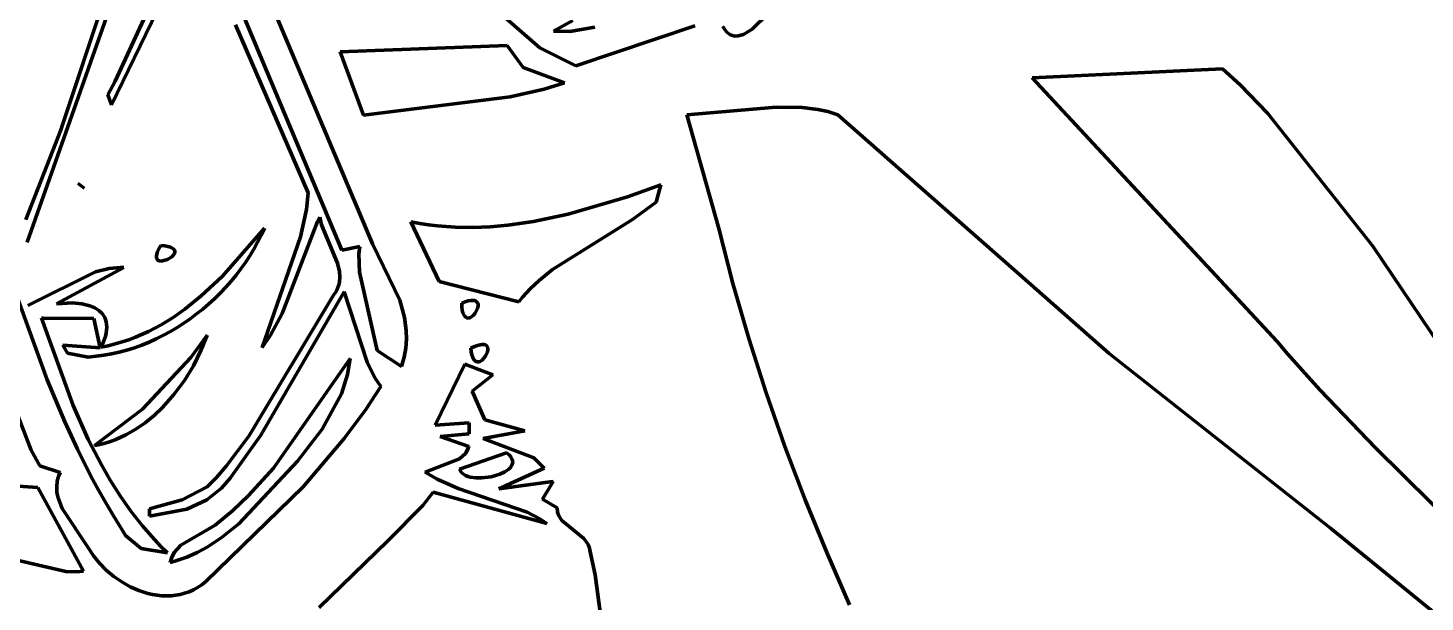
# Model space of a CAD drawing. Header units: millimetres. Extents: x 0 to 11.1, y 0 to 17.3.
# Drawn here: x 5.055 to 6.68, y 5.802 to 6.469 of the extents above; entities that cross this region are included whole.
import ezdxf

# ---------------------------------------------------------------- set-up
doc = ezdxf.new("R2010")
doc.units = ezdxf.units.MM
doc.layers.add('color#010101ff', color=7, linetype='CONTINUOUS', lineweight=100)
doc.layers.add('color#ffffffff', color=7, linetype='CONTINUOUS', lineweight=100)

msp = doc.modelspace()

# ---------------------------------------------------------------- linework, layer by layer
at = {"layer": 'color#010101ff'}
for p, q in [((5.108, 6.956), (5.4205, 6.2113)), ((5.456, 6.2186), (5.1437, 6.9587)), ((5.0934, 6.3498), (5.17, 6.5814)), ((5.1726, 6.5552), (5.0545, 6.2206)), ((5.2057, 6.4893), (5.1526, 6.3799)), ((5.1568, 6.4077), (5.1947, 6.4898)), ((5.8978, 6.4681), (5.9158, 6.486)), ((5.3812, 6.2776), (5.2966, 6.4733)), ((5.609, 6.4828), (5.6506, 6.4465)), ((5.6667, 6.4657), (5.6891, 6.4783)), ((5.7147, 6.4705), (5.6855, 6.4652)), ((5.6926, 6.4256), (5.8309, 6.4718)), ((5.8636, 6.4713), (5.8651, 6.4687)), ((5.8651, 6.4687), (5.8666, 6.4665)), ((5.8876, 6.462), (5.8978, 6.4681)), ((5.6855, 6.4652), (5.6667, 6.4657)), ((5.8666, 6.4665), (5.8682, 6.4646)), ((5.8682, 6.4646), (5.87, 6.4631)), ((5.87, 6.4631), (5.8717, 6.4619)), ((5.8717, 6.4619), (5.8736, 6.461)), ((5.8736, 6.461), (5.8774, 6.4601)), ((5.8774, 6.4601), (5.8814, 6.4602)), ((5.8814, 6.4602), (5.8876, 6.462)), ((5.6126, 6.4489), (5.4185, 6.4418)), ((5.4185, 6.4418), (5.4455, 6.3679)), ((5.6313, 6.4236), (5.6126, 6.4489)), ((5.6506, 6.4465), (5.6926, 6.4256)), ((5.6794, 6.4057), (5.6313, 6.4236)), ((6.4445, 6.4219), (6.2232, 6.4113)), ((6.4651, 6.4034), (6.4445, 6.4219)), ((5.1484, 6.3918), (5.1568, 6.4077)), ((5.6559, 6.3983), (5.6794, 6.4057)), ((6.2232, 6.4113), (6.508, 6.1049)), ((6.4972, 6.37), (6.4651, 6.4034)), ((5.1526, 6.3799), (5.1484, 6.3918)), ((5.4455, 6.3679), (5.616, 6.3894)), ((5.616, 6.3894), (5.6559, 6.3983)), ((5.9255, 6.3773), (5.8218, 6.3683)), ((5.9559, 6.3771), (5.9255, 6.3773)), ((5.9738, 6.3748), (5.9559, 6.3771)), ((5.9857, 6.3722), (5.9738, 6.3748)), ((5.9974, 6.3685), (5.9857, 6.3722)), ((6.6194, 6.2159), (6.4972, 6.37)), ((5.8218, 6.3683), (5.8588, 6.2364)), ((6.2022, 6.1884), (5.9974, 6.3685)), ((5.0877, 6.3359), (5.0934, 6.3498)), ((5.0531, 6.2469), (5.0877, 6.3359)), ((5.1139, 6.2886), (5.1206, 6.2832)), ((5.1206, 6.2832), (5.1139, 6.2886)), ((5.0776, 6.0603), (4.9995, 6.2761)), ((5.3792, 6.2583), (5.3812, 6.2776)), ((5.7525, 6.2733), (5.6836, 6.2529)), ((5.7913, 6.2869), (5.7525, 6.2733)), ((5.7858, 6.2668), (5.7913, 6.2869)), ((5.3725, 6.2268), (5.3792, 6.2583)), ((5.7583, 6.2467), (5.7858, 6.2668)), ((5.3922, 6.2444), (5.351, 6.1375)), ((5.3947, 6.2495), (5.3922, 6.2444)), ((5.3968, 6.2404), (5.3947, 6.2495)), ((5.4153, 6.1959), (5.3968, 6.2404)), ((5.5008, 6.2441), (5.5337, 6.1747)), ((5.5111, 6.2422), (5.5008, 6.2441)), ((5.5214, 6.2407), (5.5111, 6.2422)), ((5.5316, 6.2395), (5.5214, 6.2407)), ((5.5522, 6.238), (5.5316, 6.2395)), ((5.6133, 6.2402), (5.593, 6.2384)), ((5.6435, 6.2445), (5.6133, 6.2402)), ((5.6836, 6.2529), (5.6435, 6.2445)), ((5.6656, 6.1888), (5.7583, 6.2467)), ((5.2812, 6.1806), (5.3305, 6.2367)), ((5.3267, 6.2284), (5.3225, 6.2203)), ((5.3305, 6.2367), (5.3267, 6.2284)), ((5.3276, 6.0981), (5.3725, 6.2268)), ((5.5726, 6.2376), (5.5522, 6.238)), ((5.593, 6.2384), (5.5726, 6.2376)), ((5.8588, 6.2364), (5.8753, 6.1722)), ((5.2047, 6.2043), (5.2052, 6.2066)), ((5.2052, 6.2066), (5.2062, 6.2094)), ((5.2062, 6.2094), (5.2078, 6.2126)), ((5.2078, 6.2126), (5.21, 6.2164)), ((5.21, 6.2164), (5.2145, 6.216)), ((5.2145, 6.216), (5.2181, 6.2153)), ((5.2181, 6.2153), (5.2211, 6.2145)), ((5.2211, 6.2145), (5.2233, 6.2135)), ((5.2233, 6.2135), (5.2249, 6.2124)), ((5.2249, 6.2124), (5.2259, 6.2112)), ((5.226, 6.2073), (5.2252, 6.206)), ((5.2259, 6.2112), (5.2264, 6.21)), ((5.2264, 6.2086), (5.226, 6.2073)), ((5.2264, 6.21), (5.2264, 6.2086)), ((5.3181, 6.2124), (5.3133, 6.2046)), ((5.3225, 6.2203), (5.3181, 6.2124)), ((5.4205, 6.2113), (5.4412, 6.2154)), ((5.4412, 6.2154), (5.4403, 6.2068)), ((5.4403, 6.2068), (5.4409, 6.1856)), ((5.4879, 6.1528), (5.456, 6.2186)), ((6.8365, 5.8929), (6.6194, 6.2159)), ((5.1669, 6.191), (5.0885, 6.1487)), ((5.15, 6.1898), (5.1626, 6.191)), ((5.1626, 6.191), (5.1669, 6.191)), ((5.2047, 6.2024), (5.2047, 6.2043)), ((5.2051, 6.2009), (5.2047, 6.2024)), ((5.2059, 6.1998), (5.2051, 6.2009)), ((5.207, 6.1991), (5.2059, 6.1998)), ((5.2084, 6.1986), (5.207, 6.1991)), ((5.21, 6.1985), (5.2084, 6.1986)), ((5.2118, 6.1986), (5.21, 6.1985)), ((5.2175, 6.2003), (5.2118, 6.1986)), ((5.2227, 6.2034), (5.2175, 6.2003)), ((5.2252, 6.206), (5.2227, 6.2034)), ((5.3083, 6.1969), (5.303, 6.1894)), ((5.3133, 6.2046), (5.3083, 6.1969)), ((5.4176, 6.1864), (5.4153, 6.1959)), ((4.9788, 6.1868), (5.059, 5.9785)), ((5.0554, 6.1469), (5.1338, 6.1861)), ((5.1338, 6.1861), (5.15, 6.1898)), ((5.257, 6.1579), (5.2812, 6.1806)), ((5.2916, 6.175), (5.2855, 6.1681)), ((5.2974, 6.1821), (5.2916, 6.175)), ((5.303, 6.1894), (5.2974, 6.1821)), ((5.4181, 6.1801), (5.4176, 6.1864)), ((5.4176, 6.1739), (5.4181, 6.1801)), ((5.4409, 6.1856), (5.4617, 6.0945)), ((5.5337, 6.1747), (5.6263, 6.1511)), ((5.6399, 6.1666), (5.6498, 6.1759)), ((5.6498, 6.1759), (5.6656, 6.1888)), ((6.3129, 6.0909), (6.2022, 6.1884)), ((5.2377, 6.1424), (5.257, 6.1579)), ((5.2792, 6.1614), (5.2726, 6.1549)), ((5.2855, 6.1681), (5.2792, 6.1614)), ((5.3122, 5.9947), (5.4108, 6.1587)), ((5.4233, 6.1628), (5.3262, 5.9959)), ((5.4108, 6.1587), (5.4129, 6.1617)), ((5.4129, 6.1617), (5.4146, 6.1647)), ((5.4146, 6.1647), (5.4159, 6.1677)), ((5.4159, 6.1677), (5.4169, 6.1708)), ((5.4169, 6.1708), (5.4176, 6.1739)), ((5.4499, 6.0809), (5.4233, 6.1628)), ((5.6307, 6.1565), (5.6399, 6.1666)), ((5.8753, 6.1722), (5.8937, 6.1085)), ((5.0885, 6.1487), (5.1073, 6.1498)), ((5.1073, 6.1498), (5.1179, 6.1488)), ((5.1179, 6.1488), (5.1274, 6.1465)), ((5.1274, 6.1465), (5.133, 6.1441)), ((5.133, 6.1441), (5.1378, 6.1411)), ((5.2242, 6.1329), (5.2377, 6.1424)), ((5.2588, 6.1426), (5.2516, 6.1369)), ((5.2658, 6.1487), (5.2588, 6.1426)), ((5.2726, 6.1549), (5.2658, 6.1487)), ((5.4932, 6.1329), (5.4879, 6.1528)), ((5.5639, 6.1511), (5.5598, 6.1495)), ((5.5598, 6.1495), (5.56, 6.1451)), ((5.56, 6.1451), (5.5605, 6.1414)), ((5.5674, 6.1521), (5.5639, 6.1511)), ((5.5704, 6.1526), (5.5674, 6.1521)), ((5.5729, 6.1527), (5.5704, 6.1526)), ((5.5749, 6.1524), (5.5729, 6.1527)), ((5.5765, 6.1517), (5.5749, 6.1524)), ((5.5756, 6.1379), (5.5783, 6.1431)), ((5.5776, 6.1508), (5.5765, 6.1517)), ((5.5784, 6.1495), (5.5776, 6.1508)), ((5.5783, 6.1431), (5.5789, 6.1465)), ((5.5788, 6.1481), (5.5784, 6.1495)), ((5.5789, 6.1465), (5.5788, 6.1481)), ((5.6263, 6.1511), (5.6307, 6.1565)), ((5.0729, 6.1322), (5.0713, 6.1322)), ((5.0713, 6.1322), (5.1078, 6.0306)), ((5.1322, 6.1316), (5.0729, 6.1322)), ((5.1394, 6.0976), (5.1322, 6.1316)), ((5.1378, 6.1411), (5.1417, 6.1373)), ((5.1417, 6.1373), (5.1433, 6.1352)), ((5.1433, 6.1352), (5.1447, 6.1328)), ((5.1447, 6.1328), (5.1457, 6.1303)), ((5.1457, 6.1303), (5.1465, 6.1276)), ((5.1465, 6.1276), (5.1469, 6.1247)), ((5.2102, 6.1243), (5.2242, 6.1329)), ((5.2366, 6.1261), (5.2289, 6.1211)), ((5.2442, 6.1314), (5.2366, 6.1261)), ((5.2516, 6.1369), (5.2442, 6.1314)), ((5.351, 6.1375), (5.3375, 6.1123)), ((5.4952, 6.1177), (5.4932, 6.1329)), ((5.5605, 6.1414), (5.5613, 6.1384)), ((5.5613, 6.1384), (5.5622, 6.1361)), ((5.5622, 6.1361), (5.5633, 6.1343)), ((5.5633, 6.1343), (5.5646, 6.1331)), ((5.5646, 6.1331), (5.5659, 6.1325)), ((5.5659, 6.1325), (5.5673, 6.1322)), ((5.5673, 6.1322), (5.5688, 6.1324)), ((5.5688, 6.1324), (5.5702, 6.133)), ((5.5702, 6.133), (5.5731, 6.135)), ((5.5731, 6.135), (5.5756, 6.1379)), ((5.1454, 6.1109), (5.1441, 6.1069)), ((5.1463, 6.1147), (5.1454, 6.1109)), ((5.1469, 6.1182), (5.1463, 6.1147)), ((5.1469, 6.1247), (5.1471, 6.1215)), ((5.1471, 6.1215), (5.1469, 6.1182)), ((5.1729, 6.107), (5.1806, 6.11)), ((5.1806, 6.11), (5.1957, 6.1166)), ((5.1957, 6.1166), (5.2102, 6.1243)), ((5.2129, 6.1121), (5.2046, 6.108)), ((5.221, 6.1165), (5.2129, 6.1121)), ((5.2289, 6.1211), (5.221, 6.1165)), ((5.2449, 6.0863), (5.2637, 6.1121)), ((5.2637, 6.1121), (5.2566, 6.0943)), ((5.3375, 6.1123), (5.3276, 6.0981)), ((5.4955, 6.1075), (5.4952, 6.1177)), ((5.1013, 6.0915), (5.0958, 6.1005)), ((5.0958, 6.1005), (5.1394, 6.0976)), ((5.1424, 6.1027), (5.1403, 6.0983)), ((5.1403, 6.0983), (5.1487, 6.1)), ((5.1441, 6.1069), (5.1424, 6.1027)), ((5.1487, 6.1), (5.1569, 6.1021)), ((5.1569, 6.1021), (5.165, 6.1044)), ((5.1704, 6.095), (5.1616, 6.0926)), ((5.165, 6.1044), (5.1729, 6.107)), ((5.1792, 6.0977), (5.1704, 6.095)), ((5.1878, 6.1008), (5.1792, 6.0977)), ((5.1963, 6.1042), (5.1878, 6.1008)), ((5.2046, 6.108), (5.1963, 6.1042)), ((5.2566, 6.0943), (5.2478, 6.0766)), ((5.4617, 6.0945), (5.49, 6.076)), ((5.4929, 6.0866), (5.4947, 6.0971)), ((5.4947, 6.0971), (5.4955, 6.1075)), ((5.5746, 6.0991), (5.5705, 6.0972)), ((5.5705, 6.0972), (5.571, 6.0929)), ((5.571, 6.0929), (5.5717, 6.0894)), ((5.5782, 6.1004), (5.5746, 6.0991)), ((5.5812, 6.1012), (5.5782, 6.1004)), ((5.5837, 6.1016), (5.5812, 6.1012)), ((5.5858, 6.1014), (5.5837, 6.1016)), ((5.5875, 6.1009), (5.5858, 6.1014)), ((5.5887, 6.1001), (5.5875, 6.1009)), ((5.5896, 6.099), (5.5887, 6.1001)), ((5.5901, 6.0977), (5.5896, 6.099)), ((5.5898, 6.0927), (5.5902, 6.0961)), ((5.5902, 6.0961), (5.5901, 6.0977)), ((5.8937, 6.1085), (5.9138, 6.0454)), ((6.508, 6.1049), (6.5202, 6.0906)), ((5.1254, 6.0868), (5.1013, 6.0915)), ((5.1346, 6.0877), (5.1254, 6.0868)), ((5.1436, 6.0889), (5.1346, 6.0877)), ((5.1527, 6.0906), (5.1436, 6.0889)), ((5.1616, 6.0926), (5.1527, 6.0906)), ((5.1885, 6.0261), (5.2449, 6.0863)), ((5.3408, 5.9578), (5.4301, 6.0853)), ((5.4301, 6.0853), (5.4271, 6.0665)), ((5.4587, 6.0626), (5.4499, 6.0809)), ((5.49, 6.076), (5.4929, 6.0866)), ((5.5633, 6.0785), (5.5289, 6.0077)), ((5.596, 6.066), (5.5633, 6.0785)), ((5.5717, 6.0894), (5.5727, 6.0865)), ((5.5727, 6.0865), (5.5737, 6.0843)), ((5.5737, 6.0843), (5.575, 6.0827)), ((5.575, 6.0827), (5.5763, 6.0817)), ((5.5763, 6.0817), (5.5777, 6.0812)), ((5.5777, 6.0812), (5.5792, 6.0811)), ((5.5792, 6.0811), (5.5806, 6.0814)), ((5.5806, 6.0814), (5.5835, 6.0831)), ((5.5835, 6.0831), (5.5873, 6.0874)), ((5.5873, 6.0874), (5.5898, 6.0927)), ((6.5701, 5.8877), (6.3129, 6.0909)), ((6.5202, 6.0906), (6.5577, 6.0488)), ((5.2478, 6.0766), (5.2373, 6.0594)), ((5.4271, 6.0665), (5.42, 6.0442)), ((5.4657, 6.0524), (5.4587, 6.0626)), ((5.5721, 6.0471), (5.596, 6.066)), ((5.0981, 6.0116), (5.0776, 6.0603)), ((5.2373, 6.0594), (5.2252, 6.0431)), ((5.42, 6.0442), (5.3975, 6.003)), ((5.4483, 6.0258), (5.4657, 6.0524)), ((5.5869, 6.0138), (5.5721, 6.0471)), ((5.9138, 6.0454), (5.9357, 5.9828)), ((6.5577, 6.0488), (6.6227, 5.9814)), ((5.1078, 6.0306), (5.1255, 5.991)), ((5.2117, 6.0281), (5.202, 6.0189)), ((5.2252, 6.0431), (5.2117, 6.0281)), ((5.1129, 5.9797), (5.0981, 6.0116)), ((5.1326, 5.9839), (5.1885, 6.0261)), ((5.202, 6.0189), (5.1917, 6.0104)), ((5.4233, 5.992), (5.4483, 6.0258)), ((5.6332, 6.0011), (5.5869, 6.0138)), ((5.1694, 5.9964), (5.1576, 5.991)), ((5.1808, 6.0029), (5.1694, 5.9964)), ((5.1917, 6.0104), (5.1808, 6.0029)), ((5.3262, 5.9959), (5.2905, 5.946)), ((5.3975, 6.003), (5.3687, 5.9657)), ((5.5289, 6.0077), (5.5686, 6.0103)), ((5.5684, 5.9976), (5.5349, 5.9943)), ((5.5686, 6.0103), (5.5684, 5.9976)), ((5.5846, 5.992), (5.6332, 6.0011)), ((5.1287, 5.9482), (5.1129, 5.9797)), ((5.1255, 5.991), (5.1404, 5.9623)), ((5.139, 5.9851), (5.1326, 5.9839)), ((5.1453, 5.9868), (5.139, 5.9851)), ((5.1515, 5.9887), (5.1453, 5.9868)), ((5.1576, 5.991), (5.1515, 5.9887)), ((5.2861, 5.96), (5.3122, 5.9947)), ((5.3753, 5.9361), (5.4233, 5.992)), ((5.5349, 5.9943), (5.5681, 5.983)), ((5.5674, 5.9808), (5.5645, 5.9751)), ((5.5681, 5.983), (5.5674, 5.9808)), ((5.6437, 5.9697), (5.5846, 5.992)), ((5.9357, 5.9828), (5.9592, 5.9208)), ((6.6227, 5.9814), (6.8219, 5.7834)), ((5.059, 5.9785), (5.0692, 5.9605)), ((5.3687, 5.9657), (5.3008, 5.893)), ((5.5572, 5.9683), (5.5175, 5.9531)), ((5.5645, 5.9751), (5.5572, 5.9683)), ((5.5574, 5.9563), (5.6121, 5.9753)), ((5.6121, 5.9753), (5.6149, 5.973)), ((5.6149, 5.973), (5.6169, 5.9708)), ((5.6169, 5.9708), (5.6183, 5.9686)), ((5.6183, 5.9686), (5.619, 5.9664)), ((5.6192, 5.9643), (5.6187, 5.9622)), ((5.619, 5.9664), (5.6192, 5.9643)), ((5.6558, 5.9575), (5.6437, 5.9697)), ((5.0692, 5.9605), (5.0928, 5.9526)), ((5.0914, 5.9491), (5.0903, 5.9458)), ((5.0928, 5.9526), (5.0914, 5.9491)), ((5.1371, 5.9327), (5.1287, 5.9482)), ((5.1404, 5.9623), (5.1512, 5.9436)), ((5.2639, 5.9359), (5.2747, 5.9468)), ((5.2747, 5.9468), (5.2861, 5.96)), ((5.312, 5.9258), (5.3408, 5.9578)), ((5.5175, 5.9531), (5.5312, 5.9448)), ((5.5585, 5.9541), (5.5574, 5.9563)), ((5.56, 5.9522), (5.5585, 5.9541)), ((5.5619, 5.9505), (5.56, 5.9522)), ((5.5642, 5.9492), (5.5619, 5.9505)), ((5.5668, 5.9481), (5.5642, 5.9492)), ((5.5697, 5.9472), (5.5668, 5.9481)), ((5.5761, 5.9463), (5.5697, 5.9472)), ((5.5939, 5.9476), (5.5831, 5.9462)), ((5.6041, 5.9506), (5.5939, 5.9476)), ((5.6029, 5.9336), (5.6558, 5.9575)), ((5.61, 5.9533), (5.6041, 5.9506)), ((5.6125, 5.9549), (5.61, 5.9533)), ((5.6146, 5.9566), (5.6125, 5.9549)), ((5.6164, 5.9584), (5.6146, 5.9566)), ((5.6178, 5.9602), (5.6164, 5.9584)), ((5.6187, 5.9622), (5.6178, 5.9602)), ((5.0667, 5.9353), (5.0001, 5.9397)), ((5.12, 5.8377), (5.0667, 5.9353)), ((5.0895, 5.9424), (5.0888, 5.9358)), ((5.0888, 5.9358), (5.0891, 5.9293)), ((5.0903, 5.9458), (5.0895, 5.9424)), ((5.1458, 5.9173), (5.1371, 5.9327)), ((5.1512, 5.9436), (5.1627, 5.9254)), ((5.2347, 5.9207), (5.2639, 5.9359)), ((5.2621, 5.8257), (5.3753, 5.9361)), ((5.2806, 5.9345), (5.2634, 5.9209)), ((5.2905, 5.946), (5.2806, 5.9345)), ((5.5312, 5.9448), (5.5556, 5.9341)), ((5.5556, 5.9341), (5.6361, 5.9066)), ((5.5831, 5.9462), (5.5761, 5.9463)), ((5.6626, 5.9417), (5.6029, 5.9336)), ((5.6537, 5.9215), (5.666, 5.9422)), ((5.666, 5.9422), (5.6626, 5.9417)), ((5.0891, 5.9293), (5.0904, 5.923)), ((5.0904, 5.923), (5.0953, 5.9107)), ((5.1548, 5.9021), (5.1458, 5.9173)), ((5.1627, 5.9254), (5.1751, 5.9078)), ((5.1966, 5.9105), (5.2347, 5.9207)), ((5.2634, 5.9209), (5.2403, 5.9099)), ((5.2933, 5.9079), (5.312, 5.9258)), ((5.5147, 5.9142), (5.4736, 5.8726)), ((5.5268, 5.9296), (5.5147, 5.9142)), ((5.6589, 5.8932), (5.5268, 5.9296)), ((5.6709, 5.9116), (5.6537, 5.9215)), ((5.9592, 5.9208), (5.9843, 5.8595)), ((5.0953, 5.9107), (5.1258, 5.8645)), ((5.1641, 5.887), (5.1548, 5.9021)), ((5.1751, 5.9078), (5.1883, 5.8908)), ((5.1966, 5.9019), (5.1966, 5.9105)), ((5.2403, 5.9099), (5.1966, 5.9019)), ((5.2732, 5.8913), (5.2933, 5.9079)), ((5.6361, 5.9066), (5.6501, 5.8991)), ((5.6501, 5.8991), (5.6589, 5.8932)), ((5.6714, 5.9066), (5.6709, 5.9116)), ((5.6727, 5.9022), (5.6714, 5.9066)), ((5.6761, 5.8967), (5.6727, 5.9022)), ((5.169, 5.8792), (5.1641, 5.887)), ((5.1883, 5.8908), (5.2025, 5.8746)), ((5.2332, 5.868), (5.2732, 5.8913)), ((5.3008, 5.893), (5.2802, 5.8766)), ((5.7018, 5.876), (5.6761, 5.8967)), ((6.8602, 5.6515), (6.5701, 5.8877)), ((5.187, 5.8643), (5.169, 5.8792)), ((5.2025, 5.8746), (5.2099, 5.8667)), ((5.2099, 5.8667), (5.2176, 5.859)), ((5.2254, 5.8595), (5.2332, 5.868)), ((5.2637, 5.8659), (5.2521, 5.8596)), ((5.2802, 5.8766), (5.2637, 5.8659)), ((5.4736, 5.8726), (5.3942, 5.7957)), ((5.7069, 5.8689), (5.7018, 5.876)), ((5.7084, 5.8647), (5.7069, 5.8689)), ((5.0459, 5.85), (5.0993, 5.8375)), ((5.1258, 5.8645), (5.1317, 5.8556)), ((5.1317, 5.8556), (5.1387, 5.847)), ((5.2176, 5.859), (5.187, 5.8643)), ((5.2208, 5.8478), (5.2222, 5.8529)), ((5.2274, 5.8497), (5.2208, 5.8478)), ((5.2222, 5.8529), (5.2254, 5.8595)), ((5.24, 5.8542), (5.2274, 5.8497)), ((5.2521, 5.8596), (5.24, 5.8542)), ((5.7089, 5.8623), (5.7084, 5.8647)), ((5.7151, 5.8337), (5.7089, 5.8623)), ((5.9843, 5.8595), (6.0109, 5.7988)), ((5.0993, 5.8375), (5.1117, 5.8369)), ((5.1117, 5.8369), (5.12, 5.8377)), ((5.1387, 5.847), (5.1465, 5.8391)), ((5.1465, 5.8391), (5.1551, 5.8318)), ((5.7307, 5.717), (5.7151, 5.8337)), ((5.1551, 5.8318), (5.1644, 5.8253)), ((5.1644, 5.8253), (5.1743, 5.8198)), ((5.1743, 5.8198), (5.1845, 5.8153)), ((5.2478, 5.8162), (5.2527, 5.8189)), ((5.2527, 5.8189), (5.2575, 5.822)), ((5.2575, 5.822), (5.2621, 5.8257)), ((5.1845, 5.8153), (5.195, 5.8119)), ((5.195, 5.8119), (5.2004, 5.8107)), ((5.2004, 5.8107), (5.2057, 5.8098)), ((5.2057, 5.8098), (5.2111, 5.8092)), ((5.2111, 5.8092), (5.2165, 5.809)), ((5.2165, 5.809), (5.2218, 5.8092)), ((5.2218, 5.8092), (5.2272, 5.8098)), ((5.2272, 5.8098), (5.2324, 5.8107)), ((5.2324, 5.8107), (5.2376, 5.8121)), ((5.2376, 5.8121), (5.2428, 5.8139)), ((5.2428, 5.8139), (5.2478, 5.8162))]:
    msp.add_line(p, q, dxfattribs=at)
at = {"layer": 'color#ffffffff'}
for p, q in [((5.4205, 6.2113), (5.108, 6.956)), ((5.1437, 6.9587), (5.456, 6.2186)), ((5.17, 6.5814), (5.0934, 6.3498)), ((5.0545, 6.2206), (5.1726, 6.5552)), ((5.1526, 6.3799), (5.2057, 6.4893)), ((5.1947, 6.4898), (5.1568, 6.4077)), ((5.9158, 6.486), (5.8978, 6.4681)), ((5.2966, 6.4733), (5.3812, 6.2776)), ((5.6506, 6.4465), (5.609, 6.4828)), ((5.6891, 6.4783), (5.6667, 6.4657)), ((5.6855, 6.4652), (5.7147, 6.4705)), ((5.8309, 6.4718), (5.6926, 6.4256)), ((5.8651, 6.4687), (5.8636, 6.4713)), ((5.8666, 6.4665), (5.8651, 6.4687)), ((5.8978, 6.4681), (5.8876, 6.462)), ((5.6667, 6.4657), (5.6855, 6.4652)), ((5.8682, 6.4646), (5.8666, 6.4665)), ((5.87, 6.4631), (5.8682, 6.4646)), ((5.8717, 6.4619), (5.87, 6.4631)), ((5.8736, 6.461), (5.8717, 6.4619)), ((5.8774, 6.4601), (5.8736, 6.461)), ((5.8814, 6.4602), (5.8774, 6.4601)), ((5.8876, 6.462), (5.8814, 6.4602)), ((5.4185, 6.4418), (5.6126, 6.4489)), ((5.4455, 6.3679), (5.4185, 6.4418)), ((5.6126, 6.4489), (5.6313, 6.4236)), ((5.6926, 6.4256), (5.6506, 6.4465)), ((5.6313, 6.4236), (5.6794, 6.4057)), ((6.2232, 6.4113), (6.4445, 6.4219)), ((6.4445, 6.4219), (6.4651, 6.4034)), ((5.1568, 6.4077), (5.1484, 6.3918)), ((5.6794, 6.4057), (5.6559, 6.3983)), ((6.508, 6.1049), (6.2232, 6.4113)), ((6.4651, 6.4034), (6.4972, 6.37)), ((5.1484, 6.3918), (5.1526, 6.3799)), ((5.616, 6.3894), (5.4455, 6.3679)), ((5.6559, 6.3983), (5.616, 6.3894)), ((5.8218, 6.3683), (5.9255, 6.3773)), ((5.9255, 6.3773), (5.9559, 6.3771)), ((5.9559, 6.3771), (5.9738, 6.3748)), ((5.9738, 6.3748), (5.9857, 6.3722)), ((5.9857, 6.3722), (5.9974, 6.3685)), ((6.4972, 6.37), (6.6194, 6.2159)), ((5.8588, 6.2364), (5.8218, 6.3683)), ((5.9974, 6.3685), (6.2022, 6.1884)), ((5.0934, 6.3498), (5.0877, 6.3359)), ((5.0877, 6.3359), (5.0531, 6.2469)), ((5.1139, 6.2886), (5.1206, 6.2832)), ((5.1206, 6.2832), (5.1139, 6.2886)), ((4.9995, 6.2761), (5.0776, 6.0603)), ((5.3812, 6.2776), (5.3792, 6.2583)), ((5.6836, 6.2529), (5.7525, 6.2733)), ((5.7525, 6.2733), (5.7913, 6.2869)), ((5.7913, 6.2869), (5.7858, 6.2668)), ((5.3792, 6.2583), (5.3725, 6.2268)), ((5.7858, 6.2668), (5.7583, 6.2467)), ((5.351, 6.1375), (5.3922, 6.2444)), ((5.3922, 6.2444), (5.3947, 6.2495)), ((5.3947, 6.2495), (5.3968, 6.2404)), ((5.3968, 6.2404), (5.4153, 6.1959)), ((5.5008, 6.2441), (5.5111, 6.2422)), ((5.5337, 6.1747), (5.5008, 6.2441)), ((5.5111, 6.2422), (5.5214, 6.2407)), ((5.5214, 6.2407), (5.5316, 6.2395)), ((5.5316, 6.2395), (5.5522, 6.238)), ((5.593, 6.2384), (5.6133, 6.2402)), ((5.6133, 6.2402), (5.6435, 6.2445)), ((5.6435, 6.2445), (5.6836, 6.2529)), ((5.7583, 6.2467), (5.6656, 6.1888)), ((5.3305, 6.2367), (5.2812, 6.1806)), ((5.3225, 6.2203), (5.3267, 6.2284)), ((5.3267, 6.2284), (5.3305, 6.2367)), ((5.3725, 6.2268), (5.3276, 6.0981)), ((5.5522, 6.238), (5.5726, 6.2376)), ((5.5726, 6.2376), (5.593, 6.2384)), ((5.8753, 6.1722), (5.8588, 6.2364)), ((5.2052, 6.2066), (5.2047, 6.2043)), ((5.2062, 6.2094), (5.2052, 6.2066)), ((5.2078, 6.2126), (5.2062, 6.2094)), ((5.21, 6.2164), (5.2078, 6.2126)), ((5.2145, 6.216), (5.21, 6.2164)), ((5.2181, 6.2153), (5.2145, 6.216)), ((5.2211, 6.2145), (5.2181, 6.2153)), ((5.2233, 6.2135), (5.2211, 6.2145)), ((5.2249, 6.2124), (5.2233, 6.2135)), ((5.2259, 6.2112), (5.2249, 6.2124)), ((5.2252, 6.206), (5.226, 6.2073)), ((5.2264, 6.21), (5.2259, 6.2112)), ((5.226, 6.2073), (5.2264, 6.2086)), ((5.2264, 6.2086), (5.2264, 6.21)), ((5.3133, 6.2046), (5.3181, 6.2124)), ((5.3181, 6.2124), (5.3225, 6.2203)), ((5.4412, 6.2154), (5.4205, 6.2113)), ((5.4403, 6.2068), (5.4412, 6.2154)), ((5.4409, 6.1856), (5.4403, 6.2068)), ((5.456, 6.2186), (5.4879, 6.1528)), ((6.6194, 6.2159), (6.8365, 5.8929)), ((5.0885, 6.1487), (5.1669, 6.191)), ((5.1626, 6.191), (5.15, 6.1898)), ((5.1669, 6.191), (5.1626, 6.191)), ((5.2047, 6.2043), (5.2047, 6.2024)), ((5.2047, 6.2024), (5.2051, 6.2009)), ((5.2051, 6.2009), (5.2059, 6.1998)), ((5.2059, 6.1998), (5.207, 6.1991)), ((5.207, 6.1991), (5.2084, 6.1986)), ((5.2084, 6.1986), (5.21, 6.1985)), ((5.21, 6.1985), (5.2118, 6.1986)), ((5.2118, 6.1986), (5.2175, 6.2003)), ((5.2175, 6.2003), (5.2227, 6.2034)), ((5.2227, 6.2034), (5.2252, 6.206)), ((5.303, 6.1894), (5.3083, 6.1969)), ((5.3083, 6.1969), (5.3133, 6.2046)), ((5.4153, 6.1959), (5.4176, 6.1864)), ((5.059, 5.9785), (4.9788, 6.1868)), ((5.1338, 6.1861), (5.0554, 6.1469)), ((5.15, 6.1898), (5.1338, 6.1861)), ((5.2812, 6.1806), (5.257, 6.1579)), ((5.2855, 6.1681), (5.2916, 6.175)), ((5.2916, 6.175), (5.2974, 6.1821)), ((5.2974, 6.1821), (5.303, 6.1894)), ((5.4176, 6.1864), (5.4181, 6.1801)), ((5.4181, 6.1801), (5.4176, 6.1739)), ((5.4617, 6.0945), (5.4409, 6.1856)), ((5.6263, 6.1511), (5.5337, 6.1747)), ((5.6498, 6.1759), (5.6399, 6.1666)), ((5.6656, 6.1888), (5.6498, 6.1759)), ((6.2022, 6.1884), (6.3129, 6.0909)), ((5.257, 6.1579), (5.2377, 6.1424)), ((5.2726, 6.1549), (5.2792, 6.1614)), ((5.2792, 6.1614), (5.2855, 6.1681)), ((5.4108, 6.1587), (5.3122, 5.9947)), ((5.3262, 5.9959), (5.4233, 6.1628)), ((5.4129, 6.1617), (5.4108, 6.1587)), ((5.4146, 6.1647), (5.4129, 6.1617)), ((5.4159, 6.1677), (5.4146, 6.1647)), ((5.4169, 6.1708), (5.4159, 6.1677)), ((5.4176, 6.1739), (5.4169, 6.1708)), ((5.4233, 6.1628), (5.4499, 6.0809)), ((5.6399, 6.1666), (5.6307, 6.1565)), ((5.8937, 6.1085), (5.8753, 6.1722)), ((5.1073, 6.1498), (5.0885, 6.1487)), ((5.1179, 6.1488), (5.1073, 6.1498)), ((5.1274, 6.1465), (5.1179, 6.1488)), ((5.133, 6.1441), (5.1274, 6.1465)), ((5.1378, 6.1411), (5.133, 6.1441)), ((5.2377, 6.1424), (5.2242, 6.1329)), ((5.2516, 6.1369), (5.2588, 6.1426)), ((5.2588, 6.1426), (5.2658, 6.1487)), ((5.2658, 6.1487), (5.2726, 6.1549)), ((5.4879, 6.1528), (5.4932, 6.1329)), ((5.5598, 6.1495), (5.5639, 6.1511)), ((5.56, 6.1451), (5.5598, 6.1495)), ((5.5605, 6.1414), (5.56, 6.1451)), ((5.5639, 6.1511), (5.5674, 6.1521)), ((5.5674, 6.1521), (5.5704, 6.1526)), ((5.5704, 6.1526), (5.5729, 6.1527)), ((5.5729, 6.1527), (5.5749, 6.1524)), ((5.5749, 6.1524), (5.5765, 6.1517)), ((5.5783, 6.1431), (5.5756, 6.1379)), ((5.5765, 6.1517), (5.5776, 6.1508)), ((5.5776, 6.1508), (5.5784, 6.1495)), ((5.5789, 6.1465), (5.5783, 6.1431)), ((5.5784, 6.1495), (5.5788, 6.1481)), ((5.5788, 6.1481), (5.5789, 6.1465)), ((5.6307, 6.1565), (5.6263, 6.1511)), ((5.1078, 6.0306), (5.0713, 6.1322)), ((5.0713, 6.1322), (5.0729, 6.1322)), ((5.0729, 6.1322), (5.1322, 6.1316)), ((5.1322, 6.1316), (5.1394, 6.0976)), ((5.1417, 6.1373), (5.1378, 6.1411)), ((5.1433, 6.1352), (5.1417, 6.1373)), ((5.1447, 6.1328), (5.1433, 6.1352)), ((5.1457, 6.1303), (5.1447, 6.1328)), ((5.1465, 6.1276), (5.1457, 6.1303)), ((5.1469, 6.1247), (5.1465, 6.1276)), ((5.2242, 6.1329), (5.2102, 6.1243)), ((5.2289, 6.1211), (5.2366, 6.1261)), ((5.2366, 6.1261), (5.2442, 6.1314)), ((5.2442, 6.1314), (5.2516, 6.1369)), ((5.3375, 6.1123), (5.351, 6.1375)), ((5.4932, 6.1329), (5.4952, 6.1177)), ((5.5613, 6.1384), (5.5605, 6.1414)), ((5.5622, 6.1361), (5.5613, 6.1384)), ((5.5633, 6.1343), (5.5622, 6.1361)), ((5.5646, 6.1331), (5.5633, 6.1343)), ((5.5659, 6.1325), (5.5646, 6.1331)), ((5.5673, 6.1322), (5.5659, 6.1325)), ((5.5688, 6.1324), (5.5673, 6.1322)), ((5.5702, 6.133), (5.5688, 6.1324)), ((5.5731, 6.135), (5.5702, 6.133)), ((5.5756, 6.1379), (5.5731, 6.135)), ((5.1441, 6.1069), (5.1454, 6.1109)), ((5.1454, 6.1109), (5.1463, 6.1147)), ((5.1463, 6.1147), (5.1469, 6.1182)), ((5.1471, 6.1215), (5.1469, 6.1247)), ((5.1469, 6.1182), (5.1471, 6.1215)), ((5.1806, 6.11), (5.1729, 6.107)), ((5.1957, 6.1166), (5.1806, 6.11)), ((5.2102, 6.1243), (5.1957, 6.1166)), ((5.2046, 6.108), (5.2129, 6.1121)), ((5.2129, 6.1121), (5.221, 6.1165)), ((5.221, 6.1165), (5.2289, 6.1211)), ((5.2637, 6.1121), (5.2449, 6.0863)), ((5.2566, 6.0943), (5.2637, 6.1121)), ((5.3276, 6.0981), (5.3375, 6.1123)), ((5.4952, 6.1177), (5.4955, 6.1075)), ((5.1394, 6.0976), (5.0958, 6.1005)), ((5.0958, 6.1005), (5.1013, 6.0915)), ((5.1403, 6.0983), (5.1424, 6.1027)), ((5.1487, 6.1), (5.1403, 6.0983)), ((5.1424, 6.1027), (5.1441, 6.1069)), ((5.1569, 6.1021), (5.1487, 6.1)), ((5.165, 6.1044), (5.1569, 6.1021)), ((5.1616, 6.0926), (5.1704, 6.095)), ((5.1729, 6.107), (5.165, 6.1044)), ((5.1704, 6.095), (5.1792, 6.0977)), ((5.1792, 6.0977), (5.1878, 6.1008)), ((5.1878, 6.1008), (5.1963, 6.1042)), ((5.1963, 6.1042), (5.2046, 6.108)), ((5.2478, 6.0766), (5.2566, 6.0943)), ((5.49, 6.076), (5.4617, 6.0945)), ((5.4947, 6.0971), (5.4929, 6.0866)), ((5.4955, 6.1075), (5.4947, 6.0971)), ((5.5705, 6.0972), (5.5746, 6.0991)), ((5.571, 6.0929), (5.5705, 6.0972)), ((5.5717, 6.0894), (5.571, 6.0929)), ((5.5746, 6.0991), (5.5782, 6.1004)), ((5.5782, 6.1004), (5.5812, 6.1012)), ((5.5812, 6.1012), (5.5837, 6.1016)), ((5.5837, 6.1016), (5.5858, 6.1014)), ((5.5858, 6.1014), (5.5875, 6.1009)), ((5.5875, 6.1009), (5.5887, 6.1001)), ((5.5887, 6.1001), (5.5896, 6.099)), ((5.5896, 6.099), (5.5901, 6.0977)), ((5.5902, 6.0961), (5.5898, 6.0927)), ((5.5901, 6.0977), (5.5902, 6.0961)), ((5.9138, 6.0454), (5.8937, 6.1085)), ((6.5202, 6.0906), (6.508, 6.1049)), ((5.1013, 6.0915), (5.1254, 6.0868)), ((5.1254, 6.0868), (5.1346, 6.0877)), ((5.1346, 6.0877), (5.1436, 6.0889)), ((5.1436, 6.0889), (5.1527, 6.0906)), ((5.1527, 6.0906), (5.1616, 6.0926)), ((5.2449, 6.0863), (5.1885, 6.0261)), ((5.4301, 6.0853), (5.3408, 5.9578)), ((5.4271, 6.0665), (5.4301, 6.0853)), ((5.4499, 6.0809), (5.4587, 6.0626)), ((5.4929, 6.0866), (5.49, 6.076)), ((5.5289, 6.0077), (5.5633, 6.0785)), ((5.5633, 6.0785), (5.596, 6.066)), ((5.5727, 6.0865), (5.5717, 6.0894)), ((5.5737, 6.0843), (5.5727, 6.0865)), ((5.575, 6.0827), (5.5737, 6.0843)), ((5.5763, 6.0817), (5.575, 6.0827)), ((5.5777, 6.0812), (5.5763, 6.0817)), ((5.5792, 6.0811), (5.5777, 6.0812)), ((5.5806, 6.0814), (5.5792, 6.0811)), ((5.5835, 6.0831), (5.5806, 6.0814)), ((5.5873, 6.0874), (5.5835, 6.0831)), ((5.5898, 6.0927), (5.5873, 6.0874)), ((6.3129, 6.0909), (6.5701, 5.8877)), ((6.5577, 6.0488), (6.5202, 6.0906)), ((5.2373, 6.0594), (5.2478, 6.0766)), ((5.42, 6.0442), (5.4271, 6.0665)), ((5.4587, 6.0626), (5.4657, 6.0524)), ((5.596, 6.066), (5.5721, 6.0471)), ((5.0776, 6.0603), (5.0981, 6.0116)), ((5.2252, 6.0431), (5.2373, 6.0594)), ((5.3975, 6.003), (5.42, 6.0442)), ((5.4657, 6.0524), (5.4483, 6.0258)), ((5.5721, 6.0471), (5.5869, 6.0138)), ((5.9357, 5.9828), (5.9138, 6.0454)), ((6.6227, 5.9814), (6.5577, 6.0488)), ((5.1255, 5.991), (5.1078, 6.0306)), ((5.202, 6.0189), (5.2117, 6.0281)), ((5.2117, 6.0281), (5.2252, 6.0431)), ((5.0981, 6.0116), (5.1129, 5.9797)), ((5.1885, 6.0261), (5.1326, 5.9839)), ((5.1917, 6.0104), (5.202, 6.0189)), ((5.4483, 6.0258), (5.4233, 5.992)), ((5.5869, 6.0138), (5.6332, 6.0011)), ((5.1576, 5.991), (5.1694, 5.9964)), ((5.1694, 5.9964), (5.1808, 6.0029)), ((5.1808, 6.0029), (5.1917, 6.0104)), ((5.2905, 5.946), (5.3262, 5.9959)), ((5.3687, 5.9657), (5.3975, 6.003)), ((5.5686, 6.0103), (5.5289, 6.0077)), ((5.5349, 5.9943), (5.5684, 5.9976)), ((5.5684, 5.9976), (5.5686, 6.0103)), ((5.6332, 6.0011), (5.5846, 5.992)), ((5.1129, 5.9797), (5.1287, 5.9482)), ((5.1404, 5.9623), (5.1255, 5.991)), ((5.1326, 5.9839), (5.139, 5.9851)), ((5.139, 5.9851), (5.1453, 5.9868)), ((5.1453, 5.9868), (5.1515, 5.9887)), ((5.1515, 5.9887), (5.1576, 5.991)), ((5.3122, 5.9947), (5.2861, 5.96)), ((5.4233, 5.992), (5.3753, 5.9361)), ((5.5681, 5.983), (5.5349, 5.9943)), ((5.5645, 5.9751), (5.5674, 5.9808)), ((5.5674, 5.9808), (5.5681, 5.983)), ((5.5846, 5.992), (5.6437, 5.9697)), ((5.9592, 5.9208), (5.9357, 5.9828)), ((6.8219, 5.7834), (6.6227, 5.9814)), ((5.0692, 5.9605), (5.059, 5.9785)), ((5.3008, 5.893), (5.3687, 5.9657)), ((5.5175, 5.9531), (5.5572, 5.9683)), ((5.5572, 5.9683), (5.5645, 5.9751)), ((5.6121, 5.9753), (5.5574, 5.9563)), ((5.6149, 5.973), (5.6121, 5.9753)), ((5.6169, 5.9708), (5.6149, 5.973)), ((5.6183, 5.9686), (5.6169, 5.9708)), ((5.619, 5.9664), (5.6183, 5.9686)), ((5.6187, 5.9622), (5.6192, 5.9643)), ((5.6192, 5.9643), (5.619, 5.9664)), ((5.6437, 5.9697), (5.6558, 5.9575)), ((5.0928, 5.9526), (5.0692, 5.9605)), ((5.0903, 5.9458), (5.0914, 5.9491)), ((5.0914, 5.9491), (5.0928, 5.9526)), ((5.1287, 5.9482), (5.1371, 5.9327)), ((5.1512, 5.9436), (5.1404, 5.9623)), ((5.2747, 5.9468), (5.2639, 5.9359)), ((5.2861, 5.96), (5.2747, 5.9468)), ((5.3408, 5.9578), (5.312, 5.9258)), ((5.5312, 5.9448), (5.5175, 5.9531)), ((5.5574, 5.9563), (5.5585, 5.9541)), ((5.5585, 5.9541), (5.56, 5.9522)), ((5.56, 5.9522), (5.5619, 5.9505)), ((5.5619, 5.9505), (5.5642, 5.9492)), ((5.5642, 5.9492), (5.5668, 5.9481)), ((5.5668, 5.9481), (5.5697, 5.9472)), ((5.5697, 5.9472), (5.5761, 5.9463)), ((5.5831, 5.9462), (5.5939, 5.9476)), ((5.5939, 5.9476), (5.6041, 5.9506)), ((5.6558, 5.9575), (5.6029, 5.9336)), ((5.6041, 5.9506), (5.61, 5.9533)), ((5.61, 5.9533), (5.6125, 5.9549)), ((5.6125, 5.9549), (5.6146, 5.9566)), ((5.6146, 5.9566), (5.6164, 5.9584)), ((5.6164, 5.9584), (5.6178, 5.9602)), ((5.6178, 5.9602), (5.6187, 5.9622)), ((5.0001, 5.9397), (5.0667, 5.9353)), ((5.0667, 5.9353), (5.12, 5.8377)), ((5.0888, 5.9358), (5.0895, 5.9424)), ((5.0891, 5.9293), (5.0888, 5.9358)), ((5.0895, 5.9424), (5.0903, 5.9458)), ((5.1371, 5.9327), (5.1458, 5.9173)), ((5.1627, 5.9254), (5.1512, 5.9436)), ((5.2639, 5.9359), (5.2347, 5.9207)), ((5.3753, 5.9361), (5.2621, 5.8257)), ((5.2634, 5.9209), (5.2806, 5.9345)), ((5.2806, 5.9345), (5.2905, 5.946)), ((5.5556, 5.9341), (5.5312, 5.9448)), ((5.6361, 5.9066), (5.5556, 5.9341)), ((5.5761, 5.9463), (5.5831, 5.9462)), ((5.6029, 5.9336), (5.6626, 5.9417)), ((5.666, 5.9422), (5.6537, 5.9215)), ((5.6626, 5.9417), (5.666, 5.9422)), ((5.0904, 5.923), (5.0891, 5.9293)), ((5.0953, 5.9107), (5.0904, 5.923)), ((5.1458, 5.9173), (5.1548, 5.9021)), ((5.1751, 5.9078), (5.1627, 5.9254)), ((5.2347, 5.9207), (5.1966, 5.9105)), ((5.2403, 5.9099), (5.2634, 5.9209)), ((5.312, 5.9258), (5.2933, 5.9079)), ((5.4736, 5.8726), (5.5147, 5.9142)), ((5.5147, 5.9142), (5.5268, 5.9296)), ((5.5268, 5.9296), (5.6589, 5.8932)), ((5.6537, 5.9215), (5.6709, 5.9116)), ((5.9843, 5.8595), (5.9592, 5.9208)), ((5.1258, 5.8645), (5.0953, 5.9107)), ((5.1548, 5.9021), (5.1641, 5.887)), ((5.1883, 5.8908), (5.1751, 5.9078)), ((5.1966, 5.9105), (5.1966, 5.9019)), ((5.1966, 5.9019), (5.2403, 5.9099)), ((5.2933, 5.9079), (5.2732, 5.8913)), ((5.6501, 5.8991), (5.6361, 5.9066)), ((5.6589, 5.8932), (5.6501, 5.8991)), ((5.6709, 5.9116), (5.6714, 5.9066)), ((5.6714, 5.9066), (5.6727, 5.9022)), ((5.6727, 5.9022), (5.6761, 5.8967)), ((5.1641, 5.887), (5.169, 5.8792)), ((5.2025, 5.8746), (5.1883, 5.8908)), ((5.2732, 5.8913), (5.2332, 5.868)), ((5.2802, 5.8766), (5.3008, 5.893)), ((5.6761, 5.8967), (5.7018, 5.876)), ((6.5701, 5.8877), (6.8602, 5.6515)), ((5.169, 5.8792), (5.187, 5.8643)), ((5.2099, 5.8667), (5.2025, 5.8746)), ((5.2176, 5.859), (5.2099, 5.8667)), ((5.2332, 5.868), (5.2254, 5.8595)), ((5.2521, 5.8596), (5.2637, 5.8659)), ((5.2637, 5.8659), (5.2802, 5.8766)), ((5.3942, 5.7957), (5.4736, 5.8726)), ((5.7018, 5.876), (5.7069, 5.8689)), ((5.7069, 5.8689), (5.7084, 5.8647)), ((5.0993, 5.8375), (5.0459, 5.85)), ((5.1317, 5.8556), (5.1258, 5.8645)), ((5.1387, 5.847), (5.1317, 5.8556)), ((5.187, 5.8643), (5.2176, 5.859)), ((5.2222, 5.8529), (5.2208, 5.8478)), ((5.2208, 5.8478), (5.2274, 5.8497)), ((5.2254, 5.8595), (5.2222, 5.8529)), ((5.2274, 5.8497), (5.24, 5.8542)), ((5.24, 5.8542), (5.2521, 5.8596)), ((5.7084, 5.8647), (5.7089, 5.8623)), ((5.7089, 5.8623), (5.7151, 5.8337)), ((6.0109, 5.7988), (5.9843, 5.8595)), ((5.1117, 5.8369), (5.0993, 5.8375)), ((5.12, 5.8377), (5.1117, 5.8369)), ((5.1465, 5.8391), (5.1387, 5.847)), ((5.1551, 5.8318), (5.1465, 5.8391)), ((5.7151, 5.8337), (5.7307, 5.717)), ((5.1644, 5.8253), (5.1551, 5.8318)), ((5.1743, 5.8198), (5.1644, 5.8253)), ((5.1845, 5.8153), (5.1743, 5.8198)), ((5.2527, 5.8189), (5.2478, 5.8162)), ((5.2575, 5.822), (5.2527, 5.8189)), ((5.2621, 5.8257), (5.2575, 5.822)), ((5.195, 5.8119), (5.1845, 5.8153)), ((5.2004, 5.8107), (5.195, 5.8119)), ((5.2057, 5.8098), (5.2004, 5.8107)), ((5.2111, 5.8092), (5.2057, 5.8098)), ((5.2165, 5.809), (5.2111, 5.8092)), ((5.2218, 5.8092), (5.2165, 5.809)), ((5.2272, 5.8098), (5.2218, 5.8092)), ((5.2324, 5.8107), (5.2272, 5.8098)), ((5.2376, 5.8121), (5.2324, 5.8107)), ((5.2428, 5.8139), (5.2376, 5.8121)), ((5.2478, 5.8162), (5.2428, 5.8139))]:
    msp.add_line(p, q, dxfattribs=at)

doc.saveas('drawing.dxf')
